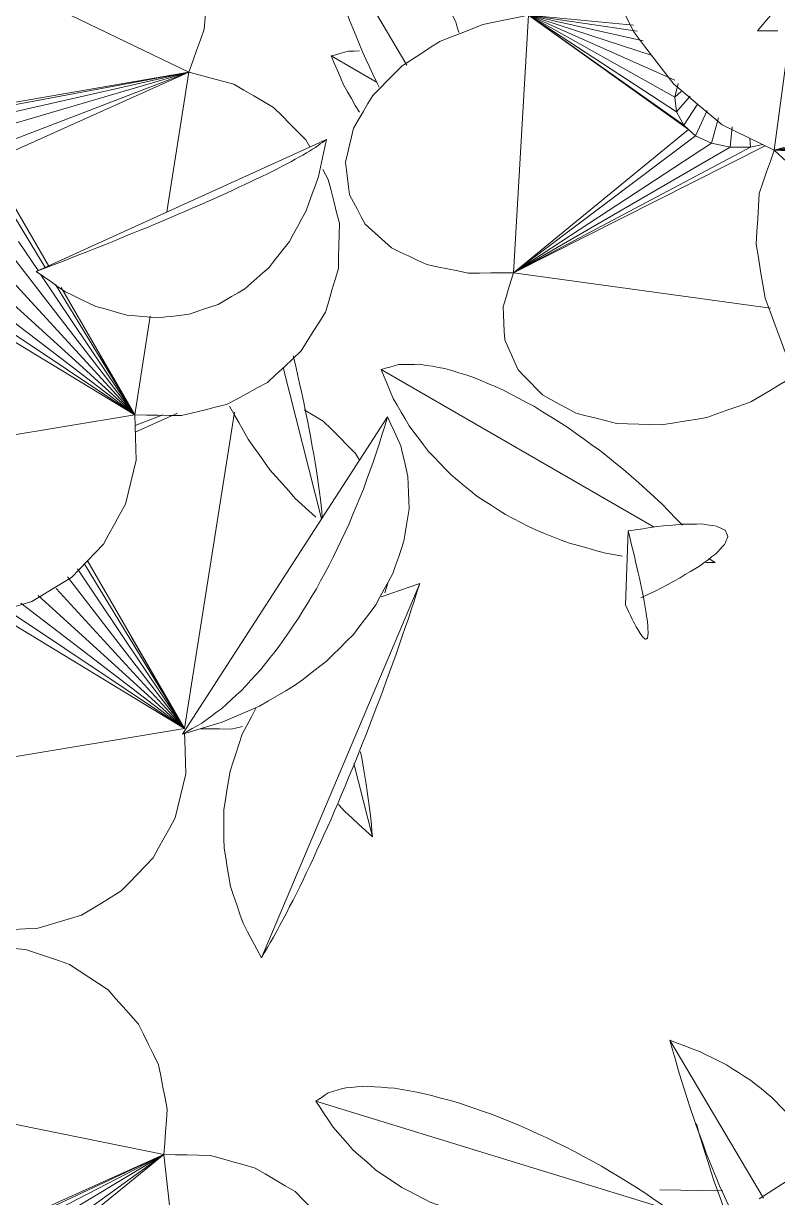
# Model space of a CAD drawing. Header units: metres. Extents: x -18.34 to -13.25, y -25.49 to -16.26.
# Drawn here: x -15.0326 to -14.9539, y -17.2247 to -17.1024 of the extents above; entities that cross this region are included whole.
import ezdxf

# ---------------------------------------------------------------- set-up
doc = ezdxf.new("R2010")
doc.units = ezdxf.units.M
doc.layers.add('Importações nas famílias', color=7, linetype='Continuous', lineweight=5)
doc.layers.add('Vegetação', color=7, linetype='Continuous', lineweight=5)

# ---------------------------------------------------------------- blocks, each defined once
blk = doc.blocks.new('Planta_pergolado_12200 - plantas pergolado_skp_Component_12-V660-Pavimento 02 - Executivo')
at = {"layer": 'Importações nas famílias', "color": 9}
blk.add_line((0.26664, -0.20123), (0.30565, -0.21776), dxfattribs=at)
at = {"layer": 'Importações nas famílias', "color": 9, "flags": 128}
for points in [[(0.26803, -0.20527), (0.26768, -0.20426), (0.26733, -0.20325), (0.26698, -0.20224), (0.26664, -0.20123)], [(0.26664, -0.20123), (0.26755, -0.20154), (0.26846, -0.20184), (0.26937, -0.20214), (0.27029, -0.20244)], [(0.27029, -0.20244), (0.27122, -0.20276), (0.27214, -0.20308), (0.27307, -0.2034), (0.274, -0.20372)], [(0.274, -0.20372), (0.27493, -0.20406), (0.27587, -0.2044), (0.2768, -0.20474), (0.27773, -0.20508)], [(0.27773, -0.20508), (0.27866, -0.20543), (0.27959, -0.20578), (0.28052, -0.20613), (0.28144, -0.20649)], [(0.28144, -0.20649), (0.28236, -0.20685), (0.28327, -0.20721), (0.28418, -0.20757), (0.28509, -0.20793)], [(0.28509, -0.20793), (0.28598, -0.2083), (0.28686, -0.20867), (0.28775, -0.20903), (0.28863, -0.2094)], [(0.28863, -0.2094), (0.28949, -0.20977), (0.29034, -0.21014), (0.29119, -0.2105), (0.29204, -0.21087)], [(0.29204, -0.21087), (0.29284, -0.21124), (0.29365, -0.2116), (0.29445, -0.21197), (0.29526, -0.21234)], [(0.29526, -0.21234), (0.29601, -0.21269), (0.29676, -0.21305), (0.29751, -0.21341), (0.29826, -0.21377)], [(0.29826, -0.21377), (0.29895, -0.21412), (0.29964, -0.21447), (0.30032, -0.21482), (0.30101, -0.21516)], [(0.30101, -0.21516), (0.30163, -0.2155), (0.30225, -0.21583), (0.30287, -0.21616), (0.30349, -0.2165)], [(0.30349, -0.2165), (0.30403, -0.21681), (0.30457, -0.21713), (0.30511, -0.21744), (0.30565, -0.21776)], [(0.30565, -0.21776), (0.30475, -0.21824), (0.30385, -0.21872), (0.30295, -0.2192), (0.30205, -0.21968)], [(0.28234, -0.21976), (0.28143, -0.21928), (0.28053, -0.21881), (0.27962, -0.21834)], [(0.2862, -0.22104), (0.28524, -0.22072), (0.28427, -0.2204), (0.28331, -0.22008), (0.28234, -0.21976)], [(0.30205, -0.21968), (0.30109, -0.22001), (0.30013, -0.22033), (0.29917, -0.22066), (0.29821, -0.22099)], [(0.29019, -0.22168), (0.2892, -0.22152), (0.2882, -0.22136), (0.2872, -0.2212), (0.2862, -0.22104)], [(0.29821, -0.22099), (0.29722, -0.22116), (0.29622, -0.22133), (0.29522, -0.22149), (0.29423, -0.22166)], [(0.29423, -0.22166), (0.29322, -0.22167), (0.29221, -0.22167), (0.2912, -0.22167), (0.29019, -0.22168)]]:
    blk.add_lwpolyline(points, dxfattribs=at)
blk = doc.blocks.new('Planta_pergolado_12200 - plantas pergolado_skp_Component_12-V662-Pavimento 02 - Executivo')
at = {"layer": 'Importações nas famílias', "color": 9}
blk.add_line((0.33192, -0.17522), (0.32061, -0.21209), dxfattribs=at)
at = {"layer": 'Importações nas famílias', "color": 9, "flags": 128}
for points in [[(0.32959, -0.17865), (0.33017, -0.17779), (0.33075, -0.17693), (0.33133, -0.17608), (0.33192, -0.17522)], [(0.33192, -0.17522), (0.33216, -0.17615), (0.3324, -0.17709), (0.33264, -0.17802), (0.33288, -0.17896)], [(0.32738, -0.18229), (0.32793, -0.18138), (0.32848, -0.18047), (0.32904, -0.17956), (0.32959, -0.17865)], [(0.33288, -0.17896), (0.33303, -0.17989), (0.33318, -0.18083), (0.33333, -0.18177), (0.33348, -0.1827)], [(0.32535, -0.18607), (0.32586, -0.18513), (0.32637, -0.18418), (0.32687, -0.18324), (0.32738, -0.18229)], [(0.33348, -0.1827), (0.33355, -0.18363), (0.33361, -0.18456), (0.33367, -0.18549), (0.33373, -0.18642)], [(0.32354, -0.1899), (0.32399, -0.18894), (0.32444, -0.18799), (0.3249, -0.18703), (0.32535, -0.18607)], [(0.33373, -0.18642), (0.3337, -0.18733), (0.33367, -0.18824), (0.33365, -0.18915), (0.33362, -0.19006)], [(0.32199, -0.19368), (0.32237, -0.19274), (0.32276, -0.19179), (0.32315, -0.19084), (0.32354, -0.1899)], [(0.33362, -0.19006), (0.3335, -0.19094), (0.33338, -0.19183), (0.33326, -0.19271), (0.33314, -0.19359)], [(0.32074, -0.19733), (0.32105, -0.19642), (0.32136, -0.1955), (0.32168, -0.19459), (0.32199, -0.19368)], [(0.33314, -0.19359), (0.33293, -0.19443), (0.33272, -0.19528), (0.33252, -0.19612), (0.33231, -0.19697)], [(0.33231, -0.19697), (0.33201, -0.19776), (0.33172, -0.19856), (0.33142, -0.19936), (0.33113, -0.20015)], [(0.31982, -0.20076), (0.32005, -0.1999), (0.32028, -0.19904), (0.32051, -0.19819), (0.32074, -0.19733)], [(0.33113, -0.20015), (0.33075, -0.20089), (0.33037, -0.20163), (0.32999, -0.20237), (0.32961, -0.20311)], [(0.31925, -0.20389), (0.31939, -0.20311), (0.31953, -0.20232), (0.31967, -0.20154), (0.31982, -0.20076)], [(0.32961, -0.20311), (0.32916, -0.20379), (0.3287, -0.20446), (0.32824, -0.20514), (0.32778, -0.20582)], [(0.31904, -0.20665), (0.31909, -0.20596), (0.31914, -0.20527), (0.3192, -0.20458), (0.31925, -0.20389)], [(0.3192, -0.20897), (0.31916, -0.20839), (0.31912, -0.20781), (0.31908, -0.20723), (0.31904, -0.20665)], [(0.32778, -0.20582), (0.32725, -0.20642), (0.32672, -0.20702), (0.32619, -0.20763), (0.32566, -0.20823)], [(0.31973, -0.21079), (0.3196, -0.21034), (0.31947, -0.20988), (0.31933, -0.20942), (0.3192, -0.20897)], [(0.32566, -0.20823), (0.32506, -0.20875), (0.32446, -0.20928), (0.32386, -0.2098), (0.32326, -0.21033)], [(0.32326, -0.21033), (0.32259, -0.21077), (0.32193, -0.21121), (0.32127, -0.21165), (0.32061, -0.21209)], [(0.32061, -0.21209), (0.32039, -0.21176), (0.32017, -0.21144), (0.31995, -0.21112), (0.31973, -0.21079)]]:
    blk.add_lwpolyline(points, dxfattribs=at)
blk = doc.blocks.new('Planta_pergolado_12200 - plantas pergolado_skp_Component_17-V2009-Pavimento 02 - Executivo')
at = {"layer": 'Importações nas famílias', "color": 9}
for p, q in [((0.36208, -0.22392), (0.32615, -0.22794)), ((0.31878, -0.26444), (0.32615, -0.22794)), ((0.33764, -0.25016), (0.32615, -0.22794)), ((0.32615, -0.22794), (0.33759, -0.25236)), ((0.33823, -0.24806), (0.32615, -0.22794)), ((0.33934, -0.24618), (0.32615, -0.22794)), ((0.34026, -0.24527), (0.32615, -0.22794)), ((0.32615, -0.22794), (0.33809, -0.25449))]:
    blk.add_line(p, q, dxfattribs=at)
at = {"layer": 'Importações nas famílias', "color": 9, "flags": 128}
for points in [[(0.33344, -0.21088), (0.33258, -0.21173), (0.33173, -0.21257), (0.33088, -0.21341), (0.33003, -0.21425)], [(0.33003, -0.21425), (0.32942, -0.21529), (0.3288, -0.21633), (0.32819, -0.21737), (0.32758, -0.21841)], [(0.32758, -0.21841), (0.32725, -0.21957), (0.32692, -0.22074), (0.32659, -0.22191), (0.32626, -0.22308)], [(0.32626, -0.22308), (0.32623, -0.22429), (0.32621, -0.22551), (0.32618, -0.22673), (0.32615, -0.22794)], [(0.32145, -0.22758), (0.32029, -0.2278), (0.31913, -0.22803), (0.31797, -0.22825), (0.31682, -0.22848)], [(0.32615, -0.22794), (0.32498, -0.22785), (0.3238, -0.22776), (0.32263, -0.22767), (0.32145, -0.22758)], [(0.31682, -0.22848), (0.31575, -0.22901), (0.31469, -0.22954), (0.31363, -0.23006), (0.31257, -0.23059)], [(0.31257, -0.23059), (0.31167, -0.23138), (0.31078, -0.23218), (0.30989, -0.23297), (0.30899, -0.23376)], [(0.30899, -0.23376), (0.30833, -0.23477), (0.30766, -0.23577), (0.307, -0.23678), (0.30634, -0.23778)], [(0.30634, -0.23778), (0.30595, -0.23893), (0.30556, -0.24008), (0.30517, -0.24123), (0.30478, -0.24238)], [(0.30478, -0.24238), (0.30469, -0.24359), (0.3046, -0.2448), (0.30452, -0.24602), (0.30443, -0.24723)]]:
    blk.add_lwpolyline(points, dxfattribs=at)
blk = doc.blocks.new('Planta_pergolado_12200 - plantas pergolado_skp_Component_16-V2010-Pavimento 02 - Executivo')
for name in ['Planta_pergolado_12200 - plantas pergolado_skp_Component_12-V662-Pavimento 02 - Executivo', 'Planta_pergolado_12200 - plantas pergolado_skp_Component_12-V660-Pavimento 02 - Executivo', 'Planta_pergolado_12200 - plantas pergolado_skp_Component_17-V2009-Pavimento 02 - Executivo']:
    blk.add_blockref(name, (0, 0))
blk = doc.blocks.new('Planta_pergolado_12200 - plantas pergolado_skp_Component_12-V680-Pavimento 02 - Executivo')
at = {"layer": 'Importações nas famílias', "color": 9}
blk.add_line((0.21439, -0.20569), (0.21163, -0.21048), dxfattribs=at)
at = {"layer": 'Importações nas famílias', "color": 9, "flags": 128}
for points in [[(0.21113, -0.20866), (0.21112, -0.2081), (0.21111, -0.20754)], [(0.2175, -0.20755), (0.21679, -0.20797), (0.21607, -0.20838), (0.21536, -0.20879), (0.21465, -0.20921)], [(0.21163, -0.21048), (0.21151, -0.21002), (0.21138, -0.20957), (0.21125, -0.20911), (0.21113, -0.20866)], [(0.21465, -0.20921), (0.21389, -0.20953), (0.21314, -0.20984), (0.21239, -0.21016), (0.21163, -0.21048)]]:
    blk.add_lwpolyline(points, dxfattribs=at)
blk = doc.blocks.new('Planta_pergolado_12200 - plantas pergolado_skp_Component_12-V2019-Pavimento 02 - Executivo')
at = {"layer": 'Importações nas famílias', "color": 9}
for p, q in [((0.2599, -0.21149), (0.24411, -0.21548)), ((0.2429, -0.21444), (0.24382, -0.21422))]:
    blk.add_line(p, q, dxfattribs=at)
at = {"layer": 'Importações nas famílias', "color": 9, "flags": 128}
for points in [[(0.25488, -0.21202), (0.25563, -0.21191), (0.25637, -0.21181), (0.25712, -0.21171), (0.25787, -0.2116)], [(0.25787, -0.2116), (0.25849, -0.21154), (0.25912, -0.21148), (0.25975, -0.21142)], [(0.24778, -0.21334), (0.2487, -0.21316), (0.24963, -0.21297), (0.25056, -0.21279), (0.25149, -0.2126)], [(0.25149, -0.2126), (0.25234, -0.21246), (0.25319, -0.21231), (0.25403, -0.21216), (0.25488, -0.21202)], [(0.25971, -0.21209), (0.25905, -0.21282), (0.25839, -0.21354), (0.25773, -0.21427)], [(0.24382, -0.21422), (0.24481, -0.214), (0.2458, -0.21378), (0.24679, -0.21356), (0.24778, -0.21334)], [(0.25773, -0.21427), (0.25699, -0.21492), (0.25626, -0.21557), (0.25552, -0.21622), (0.25479, -0.21687)], [(0.25479, -0.21687), (0.25399, -0.21744), (0.25318, -0.21801), (0.25238, -0.21858), (0.25158, -0.21915)], [(0.25158, -0.21915), (0.25072, -0.21963), (0.24986, -0.22011), (0.24901, -0.22059), (0.24815, -0.22108)]]:
    blk.add_lwpolyline(points, dxfattribs=at)
blk = doc.blocks.new('Planta_pergolado_12200 - plantas pergolado_skp_Component_17-V2020-Pavimento 02 - Executivo')
at = {"layer": 'Importações nas famílias', "color": 9}
for p, q in [((0.22451, -0.21079), (0.22348, -0.21137)), ((0.22112, -0.21271), (0.22039, -0.21313)), ((0.19729, -0.25861), (0.21331, -0.22532)), ((0.21898, -0.25025), (0.21331, -0.22532)), ((0.21331, -0.22532), (0.2184, -0.25236)), ((0.22007, -0.24838), (0.21331, -0.22532)), ((0.22159, -0.24686), (0.21331, -0.22532)), ((0.2227, -0.24622), (0.21331, -0.22532)), ((0.21331, -0.22532), (0.21837, -0.25455)), ((0.2279, -0.22763), (0.21331, -0.22532)), ((0.24906, -0.23098), (0.23878, -0.22935)), ((0.24906, -0.23098), (0.22968, -0.24594)), ((0.24906, -0.23098), (0.23151, -0.24708)), ((0.24906, -0.23098), (0.23299, -0.24866)), ((0.24906, -0.23098), (0.23403, -0.25058)), ((0.24906, -0.23098), (0.23445, -0.24077)), ((0.23452, -0.25491), (0.24906, -0.23098)), ((0.24906, -0.23098), (0.23455, -0.25271)), ((0.24906, -0.23098), (0.23545, -0.23925)), ((0.24906, -0.23098), (0.23579, -0.23865)), ((0.24906, -0.23098), (0.2429, -0.23454)), ((0.24906, -0.23098), (0.25514, -0.26776)), ((0.23354, -0.23995), (0.2227, -0.24622)), ((0.2337, -0.24031), (0.22551, -0.24528)), ((0.23401, -0.24106), (0.23098, -0.24309))]:
    blk.add_line(p, q, dxfattribs=at)
at = {"layer": 'Importações nas famílias', "color": 9, "flags": 128}
for points in [[(0.22908, -0.20963), (0.22794, -0.20992), (0.22679, -0.21021), (0.22565, -0.2105), (0.22451, -0.21079)], [(0.2338, -0.20973), (0.23262, -0.20971), (0.23144, -0.20968), (0.23026, -0.20965), (0.22908, -0.20963)], [(0.23833, -0.21109), (0.2372, -0.21075), (0.23606, -0.21041), (0.23493, -0.21007), (0.2338, -0.20973)], [(0.24238, -0.21361), (0.24137, -0.21298), (0.24036, -0.21235), (0.23935, -0.21172), (0.23833, -0.21109)], [(0.22039, -0.21313), (0.21954, -0.21397), (0.2187, -0.21481), (0.21785, -0.21565), (0.21701, -0.21649)], [(0.24567, -0.21713), (0.24485, -0.21625), (0.24403, -0.21537), (0.24321, -0.21449), (0.24238, -0.21361)], [(0.21701, -0.21649), (0.2164, -0.21753), (0.2158, -0.21857), (0.2152, -0.21961), (0.21459, -0.22065)], [(0.24797, -0.22139), (0.2474, -0.22032), (0.24682, -0.21926), (0.24625, -0.21819), (0.24567, -0.21713)], [(0.21459, -0.22065), (0.21427, -0.22182), (0.21395, -0.22299), (0.21363, -0.22416), (0.21331, -0.22532)], [(0.24913, -0.22611), (0.24884, -0.22493), (0.24855, -0.22375), (0.24826, -0.22257), (0.24797, -0.22139)], [(0.20884, -0.22372), (0.20766, -0.22363), (0.20649, -0.22354), (0.20531, -0.22345), (0.20414, -0.22336)], [(0.21331, -0.22532), (0.21219, -0.22492), (0.21107, -0.22452), (0.20996, -0.22412), (0.20884, -0.22372)], [(0.24906, -0.23098), (0.24908, -0.22976), (0.24909, -0.22855), (0.24911, -0.22733), (0.24913, -0.22611)], [(0.25377, -0.23083), (0.2526, -0.23086), (0.25142, -0.2309), (0.25024, -0.23094), (0.24906, -0.23098)], [(0.25837, -0.23194), (0.25722, -0.23166), (0.25607, -0.23138), (0.25492, -0.23111), (0.25377, -0.23083)], [(0.26255, -0.23424), (0.2615, -0.23367), (0.26046, -0.23309), (0.25942, -0.23252), (0.25837, -0.23194)], [(0.26601, -0.23757), (0.26514, -0.23674), (0.26428, -0.23591), (0.26341, -0.23507), (0.26255, -0.23424)], [(0.26852, -0.24171), (0.26789, -0.24067), (0.26726, -0.23964), (0.26663, -0.23861), (0.26601, -0.23757)], [(0.26991, -0.24637), (0.26956, -0.2452), (0.26921, -0.24404), (0.26887, -0.24287), (0.26852, -0.24171)]]:
    blk.add_lwpolyline(points, dxfattribs=at)
blk = doc.blocks.new('Planta_pergolado_12200 - plantas pergolado_skp_Component_16-V2021-Pavimento 02 - Executivo')
for name in ['Planta_pergolado_12200 - plantas pergolado_skp_Component_12-V680-Pavimento 02 - Executivo', 'Planta_pergolado_12200 - plantas pergolado_skp_Component_17-V2020-Pavimento 02 - Executivo', 'Planta_pergolado_12200 - plantas pergolado_skp_Component_12-V2019-Pavimento 02 - Executivo']:
    blk.add_blockref(name, (0, 0))
blk = doc.blocks.new('Planta_pergolado_12200 - plantas pergolado_skp_Component_12-V710-Pavimento 02 - Executivo')
at = {"layer": 'Importações nas famílias', "color": 9}
for p, q in [((0.26443, -0.17044), (0.26406, -0.17108)), ((0.26443, -0.17044), (0.26443, -0.17142)), ((0.26077, -0.17679), (0.24432, -0.20529))]:
    blk.add_line(p, q, dxfattribs=at)
at = {"layer": 'Importações nas famílias', "color": 9, "flags": 128}
for points in [[(0.25832, -0.17602), (0.25908, -0.17529), (0.25984, -0.17455), (0.26056, -0.17385)], [(0.25543, -0.17919), (0.25615, -0.1784), (0.25688, -0.1776), (0.2576, -0.17681), (0.25832, -0.17602)], [(0.25274, -0.18251), (0.25341, -0.18168), (0.25408, -0.18085), (0.25476, -0.18002), (0.25543, -0.17919)], [(0.26378, -0.18012), (0.26361, -0.18107), (0.26344, -0.18201)], [(0.26344, -0.18201), (0.26319, -0.18292), (0.26293, -0.18383), (0.26268, -0.18473), (0.26243, -0.18564)], [(0.2503, -0.1859), (0.25091, -0.18505), (0.25152, -0.1842), (0.25213, -0.18336), (0.25274, -0.18251)], [(0.24819, -0.18929), (0.24872, -0.18844), (0.24925, -0.18759), (0.24978, -0.18675), (0.2503, -0.1859)], [(0.26243, -0.18564), (0.2621, -0.1865), (0.26176, -0.18737), (0.26143, -0.18823), (0.26109, -0.18909)], [(0.24644, -0.19259), (0.24688, -0.19176), (0.24732, -0.19094), (0.24775, -0.19011), (0.24819, -0.18929)], [(0.26109, -0.18909), (0.26068, -0.1899), (0.26027, -0.19071), (0.25986, -0.19151), (0.25945, -0.19232)], [(0.24511, -0.19573), (0.24544, -0.19495), (0.24578, -0.19416), (0.24611, -0.19338), (0.24644, -0.19259)], [(0.25945, -0.19232), (0.25897, -0.19306), (0.25848, -0.19381), (0.258, -0.19455), (0.25752, -0.1953)], [(0.24421, -0.19864), (0.24444, -0.19791), (0.24466, -0.19718), (0.24488, -0.19646), (0.24511, -0.19573)], [(0.25752, -0.1953), (0.25696, -0.19597), (0.25641, -0.19664), (0.25586, -0.19731), (0.25531, -0.19798)], [(0.25531, -0.19798), (0.2547, -0.19857), (0.25409, -0.19916), (0.25347, -0.19976), (0.25286, -0.20035)], [(0.24378, -0.20124), (0.24389, -0.20059), (0.24399, -0.19994), (0.2441, -0.19929), (0.24421, -0.19864)], [(0.25286, -0.20035), (0.25219, -0.20085), (0.25153, -0.20136), (0.25086, -0.20186), (0.25019, -0.20237)], [(0.24381, -0.20347), (0.2438, -0.20291), (0.2438, -0.20235), (0.24379, -0.2018), (0.24378, -0.20124)], [(0.25019, -0.20237), (0.24948, -0.20278), (0.24876, -0.2032), (0.24805, -0.20361), (0.24734, -0.20402)], [(0.24432, -0.20529), (0.24419, -0.20484), (0.24407, -0.20438), (0.24394, -0.20393), (0.24381, -0.20347)], [(0.24734, -0.20402), (0.24658, -0.20434), (0.24583, -0.20466), (0.24508, -0.20497), (0.24432, -0.20529)]]:
    blk.add_lwpolyline(points, dxfattribs=at)
blk = doc.blocks.new('Planta_pergolado_12200 - plantas pergolado_skp_Component_12-V711-Pavimento 02 - Executivo')
at = {"layer": 'Importações nas famílias', "color": 9}
for p, q in [((0.29306, -0.20618), (0.28539, -0.20812)), ((0.29042, -0.20908), (0.28968, -0.20973))]:
    blk.add_line(p, q, dxfattribs=at)
at = {"layer": 'Importações nas famílias', "color": 9, "flags": 128}
for points in [[(0.28418, -0.20742), (0.28503, -0.20727), (0.28588, -0.20712), (0.28672, -0.20698), (0.28757, -0.20683)], [(0.28757, -0.20683), (0.28832, -0.20673), (0.28906, -0.20662), (0.28981, -0.20652), (0.29055, -0.20642)], [(0.29306, -0.20618), (0.2924, -0.2069), (0.29174, -0.20763), (0.29108, -0.20835), (0.29042, -0.20908)], [(0.29055, -0.20642), (0.29118, -0.20636), (0.29181, -0.2063), (0.29244, -0.20624), (0.29306, -0.20618)]]:
    blk.add_lwpolyline(points, dxfattribs=at)
blk = doc.blocks.new('Planta_pergolado_12200 - plantas pergolado_skp_Component_17-V2032-Pavimento 02 - Executivo')
at = {"layer": 'Importações nas famílias', "color": 9}
for p, q in [((0.26762, -0.20489), (0.26648, -0.20455)), ((0.25379, -0.20753), (0.25308, -0.20794)), ((0.28182, -0.22093), (0.28153, -0.21975)), ((0.28175, -0.22579), (0.24878, -0.22058)), ((0.28175, -0.22579), (0.26428, -0.2359)), ((0.28175, -0.22579), (0.26454, -0.23624)), ((0.28175, -0.22579), (0.2651, -0.23694)), ((0.28175, -0.22579), (0.26594, -0.23799)), ((0.28175, -0.22579), (0.26716, -0.23917)), ((0.28175, -0.22579), (0.26789, -0.24105)), ((0.28175, -0.22579), (0.26868, -0.24284)), ((0.28175, -0.22579), (0.26929, -0.24446)), ((0.26952, -0.24591), (0.28175, -0.22579)), ((0.28175, -0.22579), (0.27229, -0.23127)), ((0.28175, -0.22579), (0.28525, -0.24695)), ((0.25084, -0.23092), (0.24886, -0.22652)), ((0.25015, -0.23094), (0.24904, -0.22805))]:
    blk.add_line(p, q, dxfattribs=at)
at = {"layer": 'Importações nas famílias', "color": 9, "flags": 128}
for points in [[(0.25308, -0.20794), (0.25223, -0.20878), (0.25139, -0.20962), (0.25054, -0.21046), (0.2497, -0.21131)], [(0.2497, -0.21131), (0.24909, -0.21235), (0.24853, -0.21331)], [(0.28177, -0.22413), (0.28178, -0.22336), (0.2818, -0.22214), (0.28182, -0.22093)], [(0.28646, -0.22564), (0.28528, -0.22568), (0.28411, -0.22572), (0.28293, -0.22575), (0.28226, -0.22578)], [(0.29106, -0.22675), (0.28991, -0.22648), (0.28876, -0.2262), (0.28761, -0.22592), (0.28646, -0.22564)], [(0.29523, -0.22906), (0.29419, -0.22848), (0.29315, -0.2279), (0.29211, -0.22733), (0.29106, -0.22675)], [(0.29869, -0.23239), (0.29783, -0.23155), (0.29696, -0.23072), (0.2961, -0.22989), (0.29523, -0.22906)], [(0.30121, -0.23652), (0.30058, -0.23549), (0.29995, -0.23445), (0.29932, -0.23342), (0.29869, -0.23239)], [(0.3026, -0.24118), (0.30225, -0.24002), (0.3019, -0.23885), (0.30156, -0.23769), (0.30121, -0.23652)], [(0.30278, -0.24604), (0.30274, -0.24483), (0.30269, -0.24361), (0.30265, -0.2424), (0.3026, -0.24118)]]:
    blk.add_lwpolyline(points, dxfattribs=at)
blk = doc.blocks.new('Planta_pergolado_12200 - plantas pergolado_skp_Component_16-V2033-Pavimento 02 - Executivo')
for name in ['Planta_pergolado_12200 - plantas pergolado_skp_Component_12-V710-Pavimento 02 - Executivo', 'Planta_pergolado_12200 - plantas pergolado_skp_Component_17-V2032-Pavimento 02 - Executivo', 'Planta_pergolado_12200 - plantas pergolado_skp_Component_12-V711-Pavimento 02 - Executivo']:
    blk.add_blockref(name, (0, 0))
blk = doc.blocks.new('Planta_pergolado_12200 - plantas pergolado_skp_-V2059-Pavimento 02 - Executivo')
for name in ['Planta_pergolado_12200 - plantas pergolado_skp_Component_16-V2033-Pavimento 02 - Executivo', 'Planta_pergolado_12200 - plantas pergolado_skp_Component_16-V2010-Pavimento 02 - Executivo', 'Planta_pergolado_12200 - plantas pergolado_skp_Component_16-V2021-Pavimento 02 - Executivo']:
    blk.add_blockref(name, (0, 0))
blk = doc.blocks.new('Planta_pergolado_12200 - plantas pergolado_skp_-V2183-Pavimento 02 - Executivo')
blk.add_blockref('Planta_pergolado_12200 - plantas pergolado_skp_-V2059-Pavimento 02 - Executivo', (0, 0))
blk = doc.blocks.new('Planta_pergolado_12200 - plantas pergolado_skp_Component_12-V1271-Pavimento 02 - Executivo')
at = {"layer": 'Importações nas famílias', "color": 9}
for p, q in [((0.31424, -0.17517), (0.33072, -0.16539)), ((0.33303, -0.16826), (0.3324, -0.1686))]:
    blk.add_line(p, q, dxfattribs=at)
at = {"layer": 'Importações nas famílias', "color": 9, "flags": 128}
for points in [[(0.32409, -0.16133), (0.32462, -0.16107), (0.32516, -0.16081), (0.32569, -0.16055), (0.32622, -0.16029)], [(0.32622, -0.16029), (0.32677, -0.16014), (0.32733, -0.15998)], [(0.32206, -0.16276), (0.32257, -0.1624), (0.32308, -0.16205), (0.32358, -0.16169), (0.32409, -0.16133)], [(0.32017, -0.16458), (0.32064, -0.16412), (0.32111, -0.16367), (0.32159, -0.16322), (0.32206, -0.16276)], [(0.31841, -0.16675), (0.31885, -0.16621), (0.31929, -0.16566), (0.31973, -0.16512), (0.32017, -0.16458)], [(0.31683, -0.16926), (0.31723, -0.16863), (0.31762, -0.168), (0.31802, -0.16738), (0.31841, -0.16675)], [(0.3324, -0.1686), (0.33166, -0.16895), (0.33091, -0.16929), (0.33016, -0.16964), (0.32942, -0.16999)], [(0.31543, -0.17208), (0.31578, -0.17137), (0.31613, -0.17067), (0.31648, -0.16996), (0.31683, -0.16926)], [(0.32942, -0.16999), (0.32857, -0.17033), (0.32772, -0.17068), (0.32687, -0.17102), (0.32602, -0.17137)], [(0.31424, -0.17517), (0.31454, -0.1744), (0.31484, -0.17362), (0.31513, -0.17285), (0.31543, -0.17208)], [(0.32602, -0.17137), (0.32509, -0.17171), (0.32416, -0.17204), (0.32323, -0.17238), (0.3223, -0.17272)], [(0.3223, -0.17272), (0.32131, -0.17304), (0.32032, -0.17335), (0.31933, -0.17367), (0.31834, -0.17399)], [(0.31834, -0.17399), (0.31732, -0.17429), (0.31629, -0.17458), (0.31526, -0.17488), (0.31424, -0.17517)]]:
    blk.add_lwpolyline(points, dxfattribs=at)
blk = doc.blocks.new('Planta_pergolado_12200 - plantas pergolado_skp_Component_17-V2411-Pavimento 02 - Executivo')
at = {"layer": 'Importações nas famílias', "color": 9, "flags": 128}
blk.add_lwpolyline([(0.32828, -0.16196), (0.32891, -0.16294), (0.32954, -0.16392), (0.33017, -0.16489), (0.3308, -0.16587)], dxfattribs=at)
blk = doc.blocks.new('Planta_pergolado_12200 - plantas pergolado_skp_Component_16-V2412-Pavimento 02 - Executivo')
for name in ['Planta_pergolado_12200 - plantas pergolado_skp_Component_17-V2411-Pavimento 02 - Executivo', 'Planta_pergolado_12200 - plantas pergolado_skp_Component_12-V1271-Pavimento 02 - Executivo']:
    blk.add_blockref(name, (0, 0))
blk = doc.blocks.new('Planta_pergolado_12200 - plantas pergolado_skp_Component_12-V1267-Pavimento 02 - Executivo')
at = {"layer": 'Importações nas famílias', "color": 9}
blk.add_line((0.40046, -0.18878), (0.3674, -0.1674), dxfattribs=at)
at = {"layer": 'Importações nas famílias', "color": 9, "flags": 128}
for points in [[(0.37362, -0.16527), (0.37446, -0.16524), (0.37529, -0.16521), (0.37613, -0.16518), (0.37697, -0.16516)], [(0.37697, -0.16516), (0.37782, -0.16529), (0.37866, -0.16542), (0.37951, -0.16556), (0.38036, -0.16569)], [(0.3674, -0.1674), (0.36815, -0.16705), (0.3689, -0.16671), (0.36965, -0.16636), (0.37041, -0.16602)], [(0.37041, -0.16602), (0.37121, -0.16583), (0.37201, -0.16564), (0.37282, -0.16546), (0.37362, -0.16527)], [(0.38036, -0.16569), (0.38121, -0.16598), (0.38205, -0.16627), (0.38289, -0.16657), (0.38373, -0.16686)], [(0.37119, -0.16857), (0.37025, -0.16828), (0.3693, -0.16798), (0.36835, -0.16769), (0.3674, -0.1674)], [(0.38373, -0.16686), (0.38455, -0.1673), (0.38537, -0.16774), (0.38618, -0.16819), (0.387, -0.16863)], [(0.37493, -0.16992), (0.37399, -0.16958), (0.37306, -0.16925), (0.37213, -0.16891), (0.37119, -0.16857)], [(0.387, -0.16863), (0.38777, -0.16921), (0.38854, -0.16979), (0.38931, -0.17038), (0.39008, -0.17096)], [(0.37855, -0.17142), (0.37764, -0.17104), (0.37674, -0.17067), (0.37583, -0.17029), (0.37493, -0.16992)], [(0.39008, -0.17096), (0.39079, -0.17167), (0.3915, -0.17238), (0.3922, -0.17309), (0.39291, -0.1738)], [(0.38203, -0.17306), (0.38116, -0.17265), (0.38029, -0.17224), (0.37942, -0.17183), (0.37855, -0.17142)], [(0.38532, -0.17482), (0.3845, -0.17438), (0.38367, -0.17394), (0.38285, -0.1735), (0.38203, -0.17306)], [(0.38839, -0.17669), (0.38762, -0.17622), (0.38685, -0.17575), (0.38609, -0.17529), (0.38532, -0.17482)], [(0.39291, -0.1738), (0.39353, -0.17463), (0.39416, -0.17545), (0.39479, -0.17627), (0.39541, -0.17709)], [(0.3912, -0.17863), (0.3905, -0.17814), (0.3898, -0.17766), (0.38909, -0.17717), (0.38839, -0.17669)], [(0.39541, -0.17709), (0.39595, -0.178), (0.39648, -0.17891), (0.39701, -0.17982), (0.39754, -0.18074)], [(0.39373, -0.18063), (0.3931, -0.18013), (0.39247, -0.17963), (0.39184, -0.17913), (0.3912, -0.17863)], [(0.39594, -0.18267), (0.39539, -0.18216), (0.39484, -0.18165), (0.39428, -0.18114), (0.39373, -0.18063)], [(0.39754, -0.18074), (0.39796, -0.18172), (0.39839, -0.1827), (0.39881, -0.18368), (0.39923, -0.18466)], [(0.39782, -0.18472), (0.39735, -0.18421), (0.39688, -0.1837), (0.39641, -0.18318), (0.39594, -0.18267)], [(0.39933, -0.18677), (0.39895, -0.18626), (0.39857, -0.18574), (0.39819, -0.18523), (0.39782, -0.18472)], [(0.39923, -0.18466), (0.39954, -0.18569), (0.39985, -0.18672), (0.40015, -0.18775), (0.40046, -0.18878)], [(0.40046, -0.18878), (0.40018, -0.18828), (0.39989, -0.18777), (0.39961, -0.18727), (0.39933, -0.18677)]]:
    blk.add_lwpolyline(points, dxfattribs=at)
blk = doc.blocks.new('Planta_pergolado_12200 - plantas pergolado_skp_Component_12-V1268-Pavimento 02 - Executivo')
at = {"layer": 'Importações nas famílias', "color": 9}
blk.add_line((0.387, -0.14257), (0.37928, -0.1423), dxfattribs=at)
at = {"layer": 'Importações nas famílias', "color": 9, "flags": 128}
for points in [[(0.3792, -0.1322), (0.37936, -0.13213), (0.37952, -0.13205), (0.37969, -0.13198), (0.37985, -0.13191)], [(0.37985, -0.13191), (0.38006, -0.132), (0.38027, -0.13208), (0.38048, -0.13216), (0.38069, -0.13225)], [(0.37856, -0.13461), (0.37861, -0.13424), (0.37867, -0.13386), (0.37872, -0.13348), (0.37877, -0.13311)], [(0.37877, -0.13311), (0.37888, -0.13288), (0.37899, -0.13265), (0.3791, -0.13243), (0.3792, -0.1322)], [(0.38069, -0.13225), (0.38094, -0.13249), (0.38119, -0.13273), (0.38145, -0.13297), (0.3817, -0.13321)], [(0.3817, -0.13321), (0.38199, -0.1336), (0.38229, -0.13398), (0.38258, -0.13437), (0.38287, -0.13476)], [(0.37858, -0.13668), (0.37857, -0.13616), (0.37857, -0.13565), (0.37857, -0.13513), (0.37856, -0.13461)], [(0.38287, -0.13476), (0.38319, -0.13529), (0.38352, -0.13582), (0.38384, -0.13635), (0.38416, -0.13687)], [(0.37882, -0.13927), (0.37876, -0.13862), (0.3787, -0.13797), (0.37864, -0.13733), (0.37858, -0.13668)], [(0.38416, -0.13687), (0.38451, -0.13753), (0.38486, -0.13818), (0.38521, -0.13884), (0.38555, -0.1395)], [(0.37928, -0.1423), (0.37917, -0.14154), (0.37905, -0.14078), (0.37894, -0.14002), (0.37882, -0.13927)], [(0.38555, -0.1395), (0.38592, -0.14026), (0.38625, -0.14097)], [(0.38621, -0.14072), (0.38571, -0.14082), (0.38522, -0.14092), (0.38472, -0.14103), (0.38422, -0.14113)], [(0.38785, -0.14042), (0.38744, -0.1405), (0.38703, -0.14057), (0.38662, -0.14064), (0.38621, -0.14072)], [(0.38911, -0.14026), (0.3888, -0.1403), (0.38848, -0.14034), (0.38816, -0.14038), (0.38785, -0.14042)], [(0.39, -0.14022), (0.38978, -0.14023), (0.38955, -0.14024), (0.38933, -0.14025), (0.38911, -0.14026)], [(0.39049, -0.1403), (0.39036, -0.14028), (0.39024, -0.14026), (0.39012, -0.14024), (0.39, -0.14022)], [(0.39027, -0.14085), (0.39035, -0.14077), (0.39042, -0.14069), (0.3905, -0.1406), (0.39058, -0.14052)], [(0.39058, -0.14052), (0.39056, -0.14046), (0.39053, -0.14041), (0.39051, -0.14036), (0.39049, -0.1403)], [(0.3819, -0.14166), (0.38125, -0.14182), (0.38059, -0.14198), (0.37994, -0.14214), (0.37928, -0.1423)], [(0.38422, -0.14113), (0.38364, -0.14126), (0.38306, -0.14139), (0.38248, -0.14153), (0.3819, -0.14166)], [(0.387, -0.14257), (0.38737, -0.1424), (0.38774, -0.14223), (0.38811, -0.14206), (0.38847, -0.14189)], [(0.38847, -0.14189), (0.38875, -0.14174), (0.38902, -0.1416), (0.38929, -0.14146), (0.38957, -0.14131)], [(0.38957, -0.14131), (0.38974, -0.1412), (0.38992, -0.14108), (0.39009, -0.14097), (0.39027, -0.14085)]]:
    blk.add_lwpolyline(points, dxfattribs=at)
blk = doc.blocks.new('Planta_pergolado_12200 - plantas pergolado_skp_Component_12-V1269-Pavimento 02 - Executivo')
at = {"layer": 'Importações nas famílias', "color": 9}
blk.add_line((0.35224, -0.20405), (0.33846, -0.17377), dxfattribs=at)
at = {"layer": 'Importações nas famílias', "color": 9, "flags": 128}
for points in [[(0.33846, -0.17377), (0.33943, -0.17398), (0.3404, -0.17418), (0.34137, -0.17439), (0.34234, -0.1746)], [(0.3391, -0.17462), (0.33894, -0.17441), (0.33878, -0.17419), (0.33862, -0.17398), (0.33846, -0.17377)], [(0.33988, -0.17584), (0.33968, -0.17554), (0.33949, -0.17523), (0.3393, -0.17492), (0.3391, -0.17462)], [(0.34234, -0.1746), (0.34324, -0.17492), (0.34413, -0.17525), (0.34502, -0.17557), (0.34592, -0.1759)], [(0.34077, -0.17743), (0.34054, -0.17703), (0.34032, -0.17664), (0.3401, -0.17624), (0.33988, -0.17584)], [(0.34592, -0.1759), (0.34672, -0.17633), (0.34751, -0.17677), (0.34831, -0.17721), (0.34911, -0.17764)], [(0.34177, -0.17937), (0.34152, -0.17888), (0.34127, -0.1784), (0.34102, -0.17792), (0.34077, -0.17743)], [(0.34911, -0.17764), (0.34979, -0.17818), (0.35047, -0.17871), (0.35116, -0.17925), (0.35184, -0.17979)], [(0.34287, -0.18163), (0.34259, -0.18106), (0.34232, -0.1805), (0.34204, -0.17993), (0.34177, -0.17937)], [(0.35184, -0.17979), (0.35239, -0.18041), (0.35294, -0.18104), (0.35349, -0.18166), (0.35405, -0.18229)], [(0.34406, -0.18419), (0.34376, -0.18355), (0.34346, -0.18291), (0.34317, -0.18227), (0.34287, -0.18163)], [(0.35405, -0.18229), (0.35445, -0.18299), (0.35486, -0.18368), (0.35527, -0.18438), (0.35567, -0.18508)], [(0.34532, -0.18702), (0.34501, -0.18631), (0.34469, -0.1856), (0.34437, -0.1849), (0.34406, -0.18419)], [(0.35567, -0.18508), (0.35593, -0.18584), (0.35618, -0.18659), (0.35644, -0.18735), (0.35669, -0.1881)], [(0.34664, -0.19009), (0.34631, -0.18932), (0.34598, -0.18855), (0.34565, -0.18779), (0.34532, -0.18702)], [(0.35669, -0.1881), (0.35678, -0.1889), (0.35688, -0.18969), (0.35697, -0.19049), (0.35707, -0.19128)], [(0.34801, -0.19337), (0.34767, -0.19255), (0.34733, -0.19173), (0.34699, -0.19091), (0.34664, -0.19009)], [(0.35707, -0.19128), (0.357, -0.19209), (0.35693, -0.19291), (0.35686, -0.19373), (0.35679, -0.19454)], [(0.34941, -0.19681), (0.34906, -0.19595), (0.34871, -0.19509), (0.34836, -0.19423), (0.34801, -0.19337)], [(0.35679, -0.19454), (0.35657, -0.19536), (0.35634, -0.19617), (0.35611, -0.19699), (0.35588, -0.19781)], [(0.35082, -0.20039), (0.35047, -0.19949), (0.35012, -0.1986), (0.34976, -0.19771), (0.34941, -0.19681)], [(0.35588, -0.19781), (0.3555, -0.19861), (0.35512, -0.19941), (0.35473, -0.2002), (0.35435, -0.201)], [(0.35224, -0.20405), (0.35188, -0.20314), (0.35153, -0.20222), (0.35118, -0.2013), (0.35082, -0.20039)], [(0.35435, -0.201), (0.35382, -0.20177), (0.35329, -0.20253), (0.35276, -0.20329), (0.35224, -0.20405)]]:
    blk.add_lwpolyline(points, dxfattribs=at)
blk = doc.blocks.new('Planta_pergolado_12200 - plantas pergolado_skp_Component_17-V2422-Pavimento 02 - Executivo')
at = {"layer": 'Importações nas famílias', "color": 9}
for p, q in [((0.20902, -0.16604), (0.19552, -0.15464)), ((0.20901, -0.16392), (0.20902, -0.16604)), ((0.23424, -0.19149), (0.22101, -0.16522)), ((0.23792, -0.16467), (0.23424, -0.19149)), ((0.22113, -0.16675), (0.22088, -0.16549)), ((0.22022, -0.16684), (0.22113, -0.16675)), ((0.22114, -0.16887), (0.22113, -0.16675)), ((0.23424, -0.19149), (0.22113, -0.16675)), ((0.21904, -0.16868), (0.22114, -0.16887)), ((0.22074, -0.17083), (0.22114, -0.16887)), ((0.22114, -0.16887), (0.23424, -0.19149)), ((0.2181, -0.1701), (0.22074, -0.17083)), ((0.21733, -0.17128), (0.21996, -0.17248)), ((0.21996, -0.17248), (0.22074, -0.17083)), ((0.22074, -0.17083), (0.23424, -0.19149)), ((0.21884, -0.17372), (0.21665, -0.17229)), ((0.21929, -0.17322), (0.21996, -0.17248)), ((0.21996, -0.17248), (0.23424, -0.19149)), ((0.2074, -0.18992), (0.21929, -0.17322)), ((0.2074, -0.18992), (0.21884, -0.17372)), ((0.21584, -0.17305), (0.21746, -0.17446)), ((0.21746, -0.17446), (0.21884, -0.17372)), ((0.21884, -0.17372), (0.21929, -0.17322)), ((0.21929, -0.17322), (0.23424, -0.19149)), ((0.2074, -0.18992), (0.21746, -0.17446)), ((0.2074, -0.18992), (0.21417, -0.17464)), ((0.2074, -0.18992), (0.21593, -0.17464)), ((0.21451, -0.17431), (0.21593, -0.17464)), ((0.21593, -0.17464), (0.21535, -0.174)), ((0.21593, -0.17464), (0.21746, -0.17446)), ((0.2074, -0.18992), (0.2116, -0.17701)), ((0.2074, -0.18992), (0.21007, -0.17796)), ((0.2074, -0.18992), (0.20905, -0.17859)), ((0.2074, -0.18992), (0.20843, -0.17896)), ((0.2074, -0.18992), (0.23424, -0.19149))]:
    blk.add_line(p, q, dxfattribs=at)
at = {"layer": 'Importações nas famílias', "color": 9, "flags": 128}
for points in [[(0.2477, -0.16674), (0.2471, -0.16572), (0.2465, -0.16471), (0.2459, -0.1637), (0.24531, -0.16268)], [(0.24933, -0.1713), (0.24892, -0.17016), (0.24851, -0.16902), (0.24811, -0.16788), (0.2477, -0.16674)], [(0.2501, -0.17608), (0.24991, -0.17489), (0.24971, -0.17369), (0.24952, -0.1725), (0.24933, -0.1713)], [(0.24994, -0.18074), (0.24998, -0.17957), (0.25002, -0.17841), (0.25006, -0.17725), (0.2501, -0.17608)], [(0.24888, -0.18496), (0.24915, -0.1839), (0.24941, -0.18285), (0.24968, -0.18179), (0.24994, -0.18074)], [(0.24698, -0.18846), (0.24745, -0.18758), (0.24793, -0.18671), (0.2484, -0.18583), (0.24888, -0.18496)], [(0.24437, -0.19099), (0.24502, -0.19036), (0.24567, -0.18972), (0.24633, -0.18909), (0.24698, -0.18846)], [(0.2074, -0.18992), (0.20764, -0.19111), (0.20787, -0.1923), (0.20811, -0.19349), (0.20835, -0.19468)], [(0.23424, -0.19149), (0.23513, -0.19176), (0.23601, -0.19203), (0.23689, -0.19229), (0.23778, -0.19256)], [(0.23428, -0.1962), (0.23427, -0.19502), (0.23426, -0.19384), (0.23425, -0.19267), (0.23424, -0.19149)], [(0.24123, -0.19239), (0.24202, -0.19204), (0.2428, -0.19169), (0.24359, -0.19134), (0.24437, -0.19099)], [(0.23778, -0.19256), (0.23864, -0.19252), (0.23951, -0.19248), (0.24037, -0.19244), (0.24123, -0.19239)], [(0.20835, -0.19468), (0.2088, -0.1958), (0.20925, -0.19692), (0.20969, -0.19805), (0.21014, -0.19917)], [(0.23339, -0.20053), (0.23361, -0.19945), (0.23383, -0.19836), (0.23405, -0.19728), (0.23428, -0.1962)], [(0.21014, -0.19917), (0.21077, -0.20015), (0.21141, -0.20113), (0.21204, -0.2021), (0.21267, -0.20308)], [(0.23165, -0.20419), (0.23208, -0.20328), (0.23252, -0.20236), (0.23295, -0.20145), (0.23339, -0.20053)], [(0.21267, -0.20308), (0.21344, -0.20385), (0.21421, -0.20462), (0.21498, -0.20538), (0.21575, -0.20615)], [(0.22917, -0.20694), (0.22979, -0.20625), (0.23041, -0.20557), (0.23103, -0.20488), (0.23165, -0.20419)], [(0.21575, -0.20615), (0.2166, -0.20666), (0.21746, -0.20716), (0.21832, -0.20766), (0.21917, -0.20817)], [(0.22612, -0.20857), (0.22688, -0.20817), (0.22764, -0.20776), (0.22841, -0.20735), (0.22917, -0.20694)], [(0.21917, -0.20817), (0.22006, -0.20837), (0.22094, -0.20858), (0.22183, -0.20879), (0.22271, -0.20899)], [(0.22271, -0.20899), (0.22356, -0.20889), (0.22442, -0.20878), (0.22527, -0.20868), (0.22612, -0.20857)]]:
    blk.add_lwpolyline(points, dxfattribs=at)
blk = doc.blocks.new('Planta_pergolado_12200 - plantas pergolado_skp_Component_16-V2423-Pavimento 02 - Executivo')
for name, p in [('Planta_pergolado_12200 - plantas pergolado_skp_Component_17-V2422-Pavimento 02 - Executivo', (0, 0)), ('Planta_pergolado_12200 - plantas pergolado_skp_Component_12-V1268-Pavimento 02 - Executivo', (-0.11813, -0.03721)), ('Planta_pergolado_12200 - plantas pergolado_skp_Component_12-V1271-Pavimento 02 - Executivo', (-0.11813, -0.03721)), ('Planta_pergolado_12200 - plantas pergolado_skp_Component_12-V1267-Pavimento 02 - Executivo', (-0.11813, -0.03721)), ('Planta_pergolado_12200 - plantas pergolado_skp_Component_12-V1269-Pavimento 02 - Executivo', (-0.11813, -0.03721))]:
    blk.add_blockref(name, p)
blk = doc.blocks.new('Planta_pergolado_12200 - plantas pergolado_skp_Component_12-V1316-Pavimento 02 - Executivo')
at = {"layer": 'Importações nas famílias', "color": 9}
blk.add_line((0.33355, -0.16884), (0.33271, -0.16919), dxfattribs=at)
at = {"layer": 'Importações nas famílias', "color": 9, "flags": 128}
for points in [[(0.33271, -0.16919), (0.33178, -0.16953), (0.33085, -0.16986), (0.32992, -0.1702), (0.32899, -0.17054)], [(0.32899, -0.17054), (0.328, -0.17086), (0.32701, -0.17117), (0.32602, -0.17149), (0.32503, -0.17181)], [(0.32503, -0.17181), (0.324, -0.17211), (0.32297, -0.1724)]]:
    blk.add_lwpolyline(points, dxfattribs=at)
blk = doc.blocks.new('Planta_pergolado_12200 - plantas pergolado_skp_Component_16-V2437-Pavimento 02 - Executivo')
blk.add_blockref('Planta_pergolado_12200 - plantas pergolado_skp_Component_12-V1316-Pavimento 02 - Executivo', (0, 0))
blk = doc.blocks.new('Planta_pergolado_12200 - plantas pergolado_skp_Component_17-V2468-Pavimento 02 - Executivo')
at = {"layer": 'Importações nas famílias', "color": 9}
for p, q in [((0.22145, -0.1643), (0.25199, -0.13146)), ((0.22293, -0.13174), (0.22145, -0.1643)), ((0.22247, -0.13345), (0.22145, -0.1643)), ((0.22126, -0.13558), (0.22145, -0.1643)), ((0.21958, -0.13854), (0.22145, -0.1643)), ((0.21775, -0.14169), (0.22145, -0.1643)), ((0.21609, -0.14479), (0.22145, -0.1643)), ((0.22145, -0.1643), (0.21008, -0.16275))]:
    blk.add_line(p, q, dxfattribs=at)
at = {"layer": 'Importações nas famílias', "color": 9, "flags": 128}
for points in [[(0.24251, -0.16313), (0.2411, -0.16366), (0.23969, -0.16419), (0.23829, -0.16472), (0.23688, -0.16524)], [(0.22145, -0.1643), (0.22079, -0.16566), (0.22013, -0.16702), (0.21947, -0.16837), (0.21881, -0.16973)], [(0.22599, -0.16585), (0.22485, -0.16546), (0.22372, -0.16508), (0.22259, -0.16469), (0.22145, -0.1643)], [(0.23125, -0.16617), (0.22993, -0.16609), (0.22862, -0.16601), (0.2273, -0.16593), (0.22599, -0.16585)], [(0.23688, -0.16524), (0.23547, -0.16547), (0.23406, -0.16571), (0.23266, -0.16594), (0.23125, -0.16617)], [(0.21881, -0.16973), (0.21775, -0.17099), (0.21669, -0.17225), (0.21563, -0.17351), (0.21457, -0.17476)], [(0.21457, -0.17476), (0.2132, -0.17582), (0.21183, -0.17687), (0.21046, -0.17792), (0.20909, -0.17897)], [(0.20909, -0.17897), (0.20753, -0.17973), (0.20597, -0.18049)]]:
    blk.add_lwpolyline(points, dxfattribs=at)
blk = doc.blocks.new('Planta_pergolado_12200 - plantas pergolado_skp_Component_16-V2469-Pavimento 02 - Executivo')
blk.add_blockref('Planta_pergolado_12200 - plantas pergolado_skp_Component_17-V2468-Pavimento 02 - Executivo', (0, 0))
blk = doc.blocks.new('Planta_pergolado_12200 - plantas pergolado_skp_-V2474-Pavimento 02 - Executivo')
blk.add_blockref('Planta_pergolado_12200 - plantas pergolado_skp_Component_16-V2469-Pavimento 02 - Executivo', (0, 0))
blk = doc.blocks.new('Planta_pergolado_12200 - plantas pergolado_skp_-V2475-Pavimento 02 - Executivo')
at = {"layer": 'Importações nas famílias', "color": 9}
blk.add_line((0.32995, -0.16964), (0.32983, -0.17621), dxfattribs=at)
for name in ['Planta_pergolado_12200 - plantas pergolado_skp_-V2474-Pavimento 02 - Executivo', 'Planta_pergolado_12200 - plantas pergolado_skp_Component_16-V2437-Pavimento 02 - Executivo', 'Planta_pergolado_12200 - plantas pergolado_skp_Component_16-V2412-Pavimento 02 - Executivo', 'Planta_pergolado_12200 - plantas pergolado_skp_Component_16-V2423-Pavimento 02 - Executivo']:
    blk.add_blockref(name, (0, 0))
blk = doc.blocks.new('Planta_pergolado_12200 - plantas pergolado_skp_-V2476-Pavimento 02 - Executivo')
blk.add_blockref('Planta_pergolado_12200 - plantas pergolado_skp_-V2475-Pavimento 02 - Executivo', (0, 0))
blk = doc.blocks.new('Planta_pergolado_12200 - Planta_pergolado_12200-V2477-Pavimento 02 - Executivo')
for name in ['Planta_pergolado_12200 - plantas pergolado_skp_-V2476-Pavimento 02 - Executivo', 'Planta_pergolado_12200 - plantas pergolado_skp_-V2183-Pavimento 02 - Executivo']:
    blk.add_blockref(name, (0, 0))

msp = doc.modelspace()

# ---------------------------------------------------------------- block references
at = {"layer": 'Vegetação', "color": 9, "rotation": 270.0000000000001}
msp.add_blockref('Planta_pergolado_12200 - Planta_pergolado_12200-V2477-Pavimento 02 - Executivo', (-14.79, -16.8941), dxfattribs=at)

doc.saveas('drawing.dxf')
